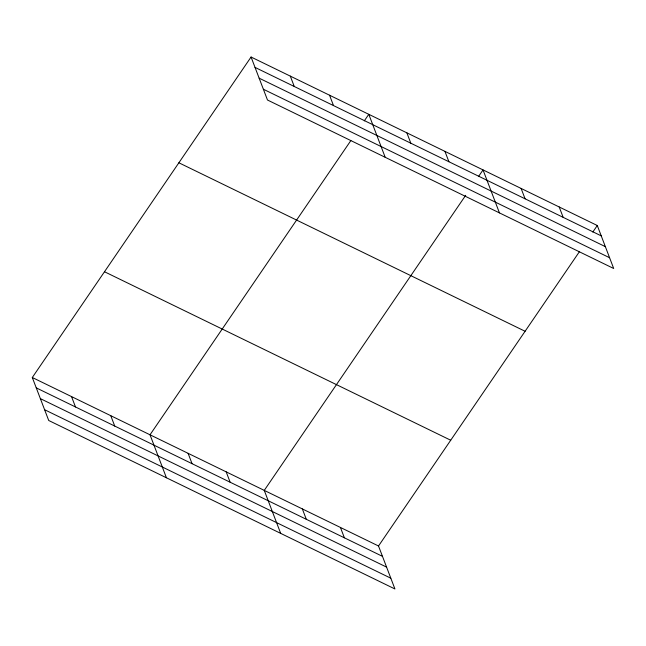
<?xml version="1.0" encoding="UTF-8"?>
<svg xmlns="http://www.w3.org/2000/svg" width="646" height="646" viewBox="0 0 646 646"><rect width="100%" height="100%" fill="white"/><g stroke="black" fill="none" stroke-linecap="round" stroke-linejoin="round"><path stroke-width="0.97" d="M32.3 377.506L378.516 545.991L394.932 588.974L48.716 420.489L32.3 377.506L251.068 57.026L597.284 225.511L613.7 268.494L267.484 100.009L251.068 57.026M350.875 140.545L150.017 434.79L166.426 477.774M364.304 120.875L368.785 114.31L385.194 157.293M465.685 195.326L264.262 490.387L280.679 533.37M478.557 176.471L483.03 169.914L499.447 212.897M378.516 545.991L579.381 251.746M592.81 232.067L597.284 225.511M255.025 67.394L601.24 235.871M259.135 78.158L605.35 246.643M263.374 89.245L609.59 257.73M178.877 162.784L525.093 331.269M104.49 271.748L450.714 440.233M36.257 387.866L382.472 556.351M40.367 398.63L386.583 567.115M44.606 409.725L390.822 578.21M559.202 206.978L563.159 217.339M521.12 188.446L525.077 198.806M444.949 151.382L448.905 161.742M406.867 132.85L410.824 143.21M329.541 95.22L333.506 105.581M290.304 76.123L294.261 86.483M340.434 527.451L344.391 537.819M302.352 508.919L306.309 519.287M226.181 471.855L230.137 482.215M188.099 453.322L192.056 463.683M110.773 415.693L114.73 426.061M71.536 396.604L75.493 406.964"/></g></svg>
